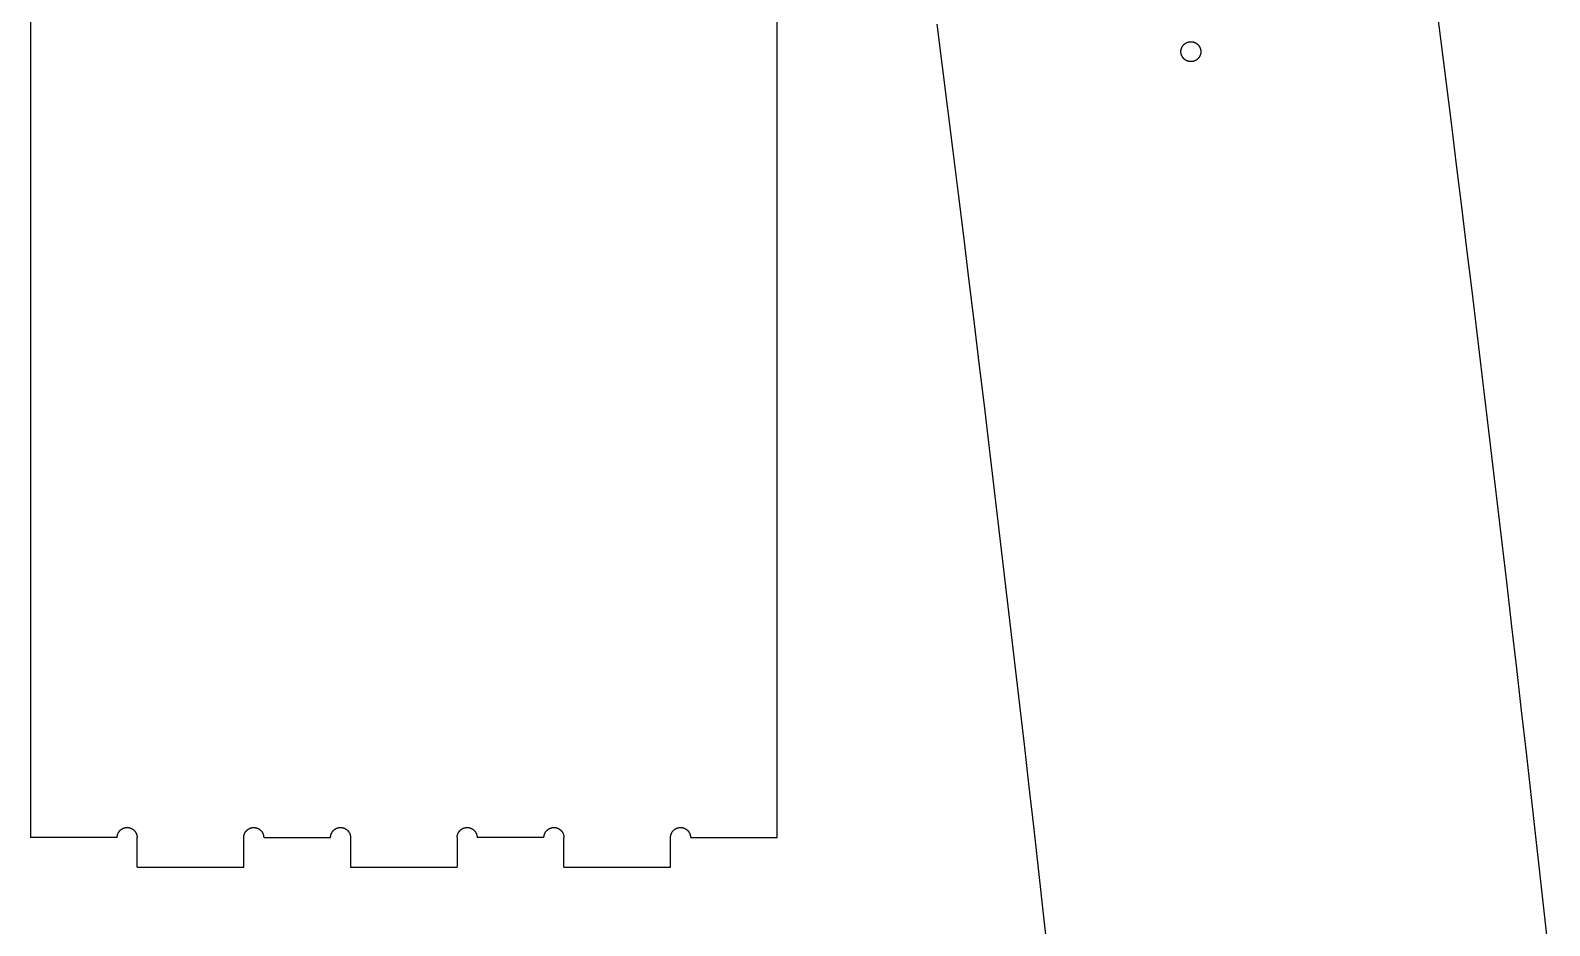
# Model space of a CAD drawing. Extents: x 20 to 1200, y -2407 to -64.
# Drawn here: x 50 to 660, y -1259 to -900 of the extents above; entities that cross this region are included whole.
import ezdxf

# ---------------------------------------------------------------- set-up
doc = ezdxf.new("R2010")
doc.units = 0
doc.layers.add('DEFAULT', color=18, linetype='CONTINUOUS')

msp = doc.modelspace()

# ---------------------------------------------------------------- linework, layer by layer
at = {"layer": 'DEFAULT', "color": 18}
for p, q in [((50, -76), (50, -1224)), ((350, -1224), (350, -76)), ((84.857, -1224), (50, -1224)), ((92.857, -1236), (92.857, -1224)), ((135.7143, -1236), (135.7143, -1224)), ((143.7143, -1224), (170.5714, -1224)), ((178.5714, -1224), (178.5714, -1236)), ((221.4286, -1224), (221.4286, -1236)), ((256.2857, -1224), (229.4286, -1224)), ((264.2857, -1236), (264.2857, -1224)), ((307.143, -1236), (307.143, -1224)), ((315.143, -1224), (350, -1224)), ((92.857, -1236), (135.7143, -1236)), ((178.5714, -1236), (221.4286, -1236)), ((264.2857, -1236), (307.143, -1236))]:
    msp.add_line(p, q, dxfattribs=at)
for points in [[(614.288, -886.136, 0), (616.418, -903.027, 0), (618.537, -919.917, 0), (620.643, -936.804, 0), (622.738, -953.689, 0), (624.82, -970.572, 0), (626.89, -987.453, 0), (628.947, -1004.33, 0), (630.993, -1021.21, 0), (633.027, -1038.08, 0), (635.048, -1054.95, 0), (637.057, -1071.82, 0), (639.055, -1088.69, 0), (641.04, -1105.56, 0), (643.013, -1122.42, 0), (644.974, -1139.28, 0), (646.922, -1156.14, 0), (648.859, -1173, 0), (650.784, -1189.85, 0), (652.696, -1206.7, 0), (654.597, -1223.55, 0), (656.485, -1240.4, 0), (658.362, -1257.25, 0), (660.226, -1274.09, 0)], [(414.079, -897.116, 0), (416.24, -914.165, 0), (418.388, -931.211, 0), (420.524, -948.255, 0), (422.647, -965.297, 0), (424.757, -982.337, 0), (426.855, -999.375, 0), (428.941, -1016.41, 0), (431.014, -1033.44, 0), (433.075, -1050.47, 0), (435.123, -1067.5, 0), (437.159, -1084.53, 0), (439.182, -1101.55, 0), (441.193, -1118.58, 0), (443.192, -1135.6, 0), (445.178, -1152.61, 0), (447.152, -1169.63, 0), (449.113, -1186.64, 0), (451.062, -1203.65, 0), (452.998, -1220.66, 0), (454.922, -1237.67, 0), (456.834, -1254.67, 0), (458.733, -1271.67, 0)], [(516.412, -904.221, 0), (516.491, -904.227, 0), (516.571, -904.235, 0), (516.651, -904.245, 0), (516.731, -904.256, 0), (516.811, -904.269, 0), (516.892, -904.284, 0), (516.973, -904.3, 0), (517.055, -904.319, 0), (517.136, -904.339, 0), (517.218, -904.361, 0), (517.3, -904.385, 0), (517.381, -904.411, 0), (517.463, -904.439, 0), (517.544, -904.468, 0), (517.625, -904.5, 0), (517.706, -904.533, 0), (517.787, -904.569, 0), (517.867, -904.606, 0), (517.946, -904.646, 0), (518.025, -904.687, 0), (518.104, -904.73, 0), (518.181, -904.775, 0), (518.258, -904.822, 0), (518.334, -904.871, 0), (518.41, -904.922, 0), (518.484, -904.975, 0), (518.557, -905.029, 0), (518.629, -905.086, 0), (518.7, -905.144, 0), (518.77, -905.203, 0), (518.839, -905.265, 0), (518.906, -905.328, 0), (518.972, -905.393, 0), (519.036, -905.459, 0), (519.099, -905.526, 0), (519.16, -905.596, 0), (519.219, -905.666, 0), (519.277, -905.738, 0), (519.333, -905.811, 0), (519.388, -905.886, 0), (519.441, -905.961, 0), (519.491, -906.038, 0), (519.54, -906.116, 0), (519.588, -906.194, 0), (519.633, -906.274, 0), (519.676, -906.354, 0), (519.717, -906.435, 0), (519.757, -906.517, 0), (519.794, -906.599, 0), (519.83, -906.682, 0), (519.863, -906.765, 0), (519.894, -906.849, 0), (519.924, -906.933, 0), (519.951, -907.018, 0), (519.977, -907.102, 0), (520, -907.187, 0), (520.021, -907.272, 0), (520.041, -907.356, 0), (520.059, -907.441, 0), (520.074, -907.526, 0), (520.088, -907.61, 0), (520.1, -907.694, 0), (520.11, -907.778, 0), (520.118, -907.861, 0), (520.124, -907.944, 0), (520.129, -908.027, 0), (520.132, -908.109, 0), (520.133, -908.19, 0), (520.133, -908.271, 0), (520.131, -908.351, 0), (520.127, -908.431, 0), (520.122, -908.51, 0), (520.115, -908.589, 0), (520.107, -908.668, 0), (520.097, -908.748, 0), (520.085, -908.829, 0), (520.072, -908.909, 0), (520.057, -908.99, 0), (520.04, -909.072, 0), (520.021, -909.153, 0), (520, -909.235, 0), (519.978, -909.316, 0), (519.953, -909.398, 0), (519.927, -909.479, 0), (519.899, -909.561, 0), (519.869, -909.642, 0), (519.837, -909.723, 0), (519.803, -909.804, 0), (519.767, -909.884, 0), (519.729, -909.964, 0), (519.689, -910.044, 0), (519.647, -910.123, 0), (519.603, -910.201, 0), (519.558, -910.278, 0), (519.51, -910.355, 0), (519.461, -910.431, 0), (519.409, -910.506, 0), (519.356, -910.58, 0), (519.301, -910.653, 0), (519.245, -910.725, 0), (519.186, -910.796, 0), (519.126, -910.865, 0), (519.064, -910.933, 0), (519.001, -911, 0), (518.936, -911.066, 0), (518.869, -911.129, 0), (518.801, -911.192, 0), (518.731, -911.253, 0), (518.66, -911.312, 0), (518.588, -911.369, 0), (518.515, -911.425, 0), (518.44, -911.479, 0), (518.364, -911.531, 0), (518.287, -911.582, 0), (518.209, -911.63, 0), (518.131, -911.677, 0), (518.051, -911.722, 0), (517.97, -911.764, 0), (517.889, -911.805, 0), (517.807, -911.844, 0), (517.725, -911.881, 0), (517.642, -911.916, 0), (517.558, -911.949, 0), (517.474, -911.98, 0), (517.39, -912.009, 0), (517.306, -912.036, 0), (517.221, -912.06, 0), (517.136, -912.083, 0), (517.052, -912.104, 0), (516.967, -912.123, 0), (516.882, -912.14, 0), (516.798, -912.156, 0), (516.714, -912.169, 0), (516.63, -912.18, 0), (516.546, -912.19, 0), (516.463, -912.198, 0), (516.38, -912.204, 0), (516.297, -912.208, 0), (516.215, -912.21, 0), (516.134, -912.211, 0), (516.053, -912.21, 0), (515.973, -912.208, 0), (515.894, -912.204, 0), (515.815, -912.198, 0), (515.736, -912.191, 0), (515.656, -912.183, 0), (515.576, -912.172, 0), (515.496, -912.16, 0), (515.415, -912.146, 0), (515.334, -912.13, 0), (515.253, -912.113, 0), (515.171, -912.094, 0), (515.09, -912.073, 0), (515.008, -912.05, 0), (514.926, -912.025, 0), (514.845, -911.998, 0), (514.763, -911.969, 0), (514.682, -911.939, 0), (514.601, -911.906, 0), (514.52, -911.872, 0), (514.44, -911.835, 0), (514.36, -911.797, 0), (514.281, -911.756, 0), (514.202, -911.714, 0), (514.124, -911.67, 0), (514.047, -911.624, 0), (513.97, -911.576, 0), (513.895, -911.526, 0), (513.82, -911.474, 0), (513.746, -911.421, 0), (513.673, -911.365, 0), (513.602, -911.308, 0), (513.531, -911.249, 0), (513.462, -911.189, 0), (513.394, -911.126, 0), (513.328, -911.062, 0), (513.263, -910.997, 0), (513.199, -910.93, 0), (513.137, -910.861, 0), (513.077, -910.792, 0), (513.018, -910.72, 0), (512.961, -910.648, 0), (512.906, -910.574, 0), (512.852, -910.499, 0), (512.8, -910.423, 0), (512.751, -910.346, 0), (512.702, -910.268, 0), (512.656, -910.189, 0), (512.612, -910.109, 0), (512.57, -910.028, 0), (512.529, -909.946, 0), (512.491, -909.864, 0), (512.455, -909.782, 0), (512.42, -909.699, 0), (512.388, -909.615, 0), (512.357, -909.531, 0), (512.329, -909.447, 0), (512.303, -909.362, 0), (512.278, -909.278, 0), (512.256, -909.193, 0), (512.235, -909.108, 0), (512.217, -909.024, 0), (512.2, -908.939, 0), (512.185, -908.855, 0), (512.173, -908.77, 0), (512.162, -908.686, 0), (512.153, -908.603, 0), (512.145, -908.52, 0), (512.14, -908.437, 0), (512.136, -908.354, 0), (512.134, -908.273, 0), (512.133, -908.192, 0), (512.135, -908.111, 0), (512.137, -908.031, 0), (512.142, -907.952, 0), (512.148, -907.873, 0), (512.155, -907.794, 0), (512.164, -907.714, 0), (512.175, -907.634, 0), (512.188, -907.553, 0), (512.202, -907.472, 0), (512.218, -907.391, 0), (512.236, -907.31, 0), (512.256, -907.229, 0), (512.278, -907.147, 0), (512.301, -907.065, 0), (512.326, -906.984, 0), (512.354, -906.902, 0), (512.383, -906.821, 0), (512.414, -906.74, 0), (512.447, -906.659, 0), (512.482, -906.578, 0), (512.519, -906.498, 0), (512.558, -906.418, 0), (512.599, -906.339, 0), (512.641, -906.26, 0), (512.686, -906.183, 0), (512.733, -906.105, 0), (512.781, -906.029, 0), (512.831, -905.954, 0), (512.884, -905.879, 0), (512.938, -905.806, 0), (512.993, -905.733, 0), (513.051, -905.662, 0), (513.11, -905.592, 0), (513.171, -905.523, 0), (513.234, -905.455, 0), (513.298, -905.389, 0), (513.364, -905.325, 0), (513.432, -905.262, 0), (513.5, -905.2, 0), (513.571, -905.14, 0), (513.642, -905.082, 0), (513.715, -905.025, 0), (513.789, -904.97, 0), (513.864, -904.917, 0), (513.941, -904.866, 0), (514.018, -904.816, 0), (514.097, -904.769, 0), (514.176, -904.723, 0), (514.256, -904.679, 0), (514.337, -904.637, 0), (514.419, -904.597, 0), (514.501, -904.56, 0), (514.584, -904.524, 0), (514.667, -904.49, 0), (514.75, -904.458, 0), (514.834, -904.428, 0), (514.919, -904.4, 0), (515.003, -904.374, 0), (515.088, -904.35, 0), (515.173, -904.328, 0), (515.257, -904.308, 0), (515.342, -904.29, 0), (515.427, -904.274, 0), (515.511, -904.26, 0), (515.595, -904.248, 0), (515.679, -904.237, 0), (515.763, -904.228, 0), (515.846, -904.222, 0), (515.928, -904.216, 0), (516.011, -904.213, 0), (516.092, -904.211, 0), (516.173, -904.211, 0), (516.254, -904.213, 0), (516.333, -904.216, 0), (516.412, -904.221, 0)], [(84.857, -1224, 0), (84.8576, -1223.93, 0), (84.8596, -1223.86, 0), (84.8628, -1223.78, 0), (84.8674, -1223.71, 0), (84.8734, -1223.64, 0), (84.8808, -1223.56, 0), (84.8895, -1223.49, 0), (84.8998, -1223.42, 0), (84.9115, -1223.34, 0), (84.9246, -1223.27, 0), (84.9393, -1223.19, 0), (84.9555, -1223.12, 0), (84.9733, -1223.04, 0), (84.9926, -1222.97, 0), (85.0134, -1222.89, 0), (85.0359, -1222.82, 0), (85.0599, -1222.74, 0), (85.0855, -1222.67, 0), (85.1127, -1222.59, 0), (85.1415, -1222.52, 0), (85.172, -1222.44, 0), (85.204, -1222.37, 0), (85.2376, -1222.3, 0), (85.2729, -1222.22, 0), (85.3097, -1222.15, 0), (85.3482, -1222.08, 0), (85.3882, -1222.01, 0), (85.4297, -1221.94, 0), (85.4729, -1221.87, 0), (85.5175, -1221.8, 0), (85.5637, -1221.73, 0), (85.6113, -1221.66, 0), (85.6605, -1221.6, 0), (85.7111, -1221.53, 0), (85.7631, -1221.46, 0), (85.8165, -1221.4, 0), (85.8712, -1221.34, 0), (85.9273, -1221.28, 0), (85.9847, -1221.22, 0), (86.0433, -1221.16, 0), (86.1032, -1221.1, 0), (86.1642, -1221.04, 0), (86.2264, -1220.99, 0), (86.2897, -1220.93, 0), (86.354, -1220.88, 0), (86.4193, -1220.83, 0), (86.4856, -1220.78, 0), (86.5528, -1220.73, 0), (86.6209, -1220.68, 0), (86.6898, -1220.64, 0), (86.7594, -1220.59, 0), (86.8298, -1220.55, 0), (86.9008, -1220.51, 0), (86.9725, -1220.47, 0), (87.0447, -1220.43, 0), (87.1174, -1220.4, 0), (87.1906, -1220.36, 0), (87.2643, -1220.33, 0), (87.3382, -1220.3, 0), (87.4125, -1220.27, 0), (87.4871, -1220.24, 0), (87.5618, -1220.22, 0), (87.6367, -1220.19, 0), (87.7118, -1220.17, 0), (87.7869, -1220.15, 0), (87.862, -1220.13, 0), (87.9371, -1220.11, 0), (88.0121, -1220.09, 0), (88.0871, -1220.07, 0), (88.1618, -1220.06, 0), (88.2364, -1220.05, 0), (88.3107, -1220.04, 0), (88.3848, -1220.03, 0), (88.4585, -1220.02, 0), (88.5319, -1220.01, 0), (88.605, -1220.01, 0), (88.6775, -1220, 0), (88.7497, -1220, 0), (88.8214, -1220, 0), (88.8926, -1220, 0), (88.9643, -1220, 0), (89.0365, -1220, 0), (89.109, -1220.01, 0), (89.1821, -1220.01, 0), (89.2555, -1220.02, 0), (89.3292, -1220.03, 0), (89.4033, -1220.04, 0), (89.4776, -1220.05, 0), (89.5522, -1220.06, 0), (89.6269, -1220.07, 0), (89.7019, -1220.09, 0), (89.7769, -1220.11, 0), (89.852, -1220.13, 0), (89.9271, -1220.15, 0), (90.0022, -1220.17, 0), (90.0773, -1220.19, 0), (90.1522, -1220.22, 0), (90.2269, -1220.24, 0), (90.3015, -1220.27, 0), (90.3758, -1220.3, 0), (90.4497, -1220.33, 0), (90.5234, -1220.36, 0), (90.5966, -1220.4, 0), (90.6693, -1220.43, 0), (90.7415, -1220.47, 0), (90.8132, -1220.51, 0), (90.8842, -1220.55, 0), (90.9546, -1220.59, 0), (91.0242, -1220.64, 0), (91.0931, -1220.68, 0), (91.1612, -1220.73, 0), (91.2284, -1220.78, 0), (91.2947, -1220.83, 0), (91.36, -1220.88, 0), (91.4243, -1220.93, 0), (91.4876, -1220.99, 0), (91.5498, -1221.04, 0), (91.6108, -1221.1, 0), (91.6707, -1221.16, 0), (91.7293, -1221.22, 0), (91.7867, -1221.28, 0), (91.8428, -1221.34, 0), (91.8975, -1221.4, 0), (91.9509, -1221.46, 0), (92.0029, -1221.53, 0), (92.0535, -1221.6, 0), (92.1027, -1221.66, 0), (92.1503, -1221.73, 0), (92.1965, -1221.8, 0), (92.2411, -1221.87, 0), (92.2843, -1221.94, 0), (92.3258, -1222.01, 0), (92.3658, -1222.08, 0), (92.4043, -1222.15, 0), (92.4411, -1222.22, 0), (92.4764, -1222.3, 0), (92.51, -1222.37, 0), (92.542, -1222.44, 0), (92.5725, -1222.52, 0), (92.6013, -1222.59, 0), (92.6285, -1222.67, 0), (92.6541, -1222.74, 0), (92.6781, -1222.82, 0), (92.7006, -1222.89, 0), (92.7214, -1222.97, 0), (92.7407, -1223.04, 0), (92.7585, -1223.12, 0), (92.7747, -1223.19, 0), (92.7894, -1223.27, 0), (92.8025, -1223.34, 0), (92.8142, -1223.42, 0), (92.8245, -1223.49, 0), (92.8332, -1223.56, 0), (92.8406, -1223.64, 0), (92.8466, -1223.71, 0), (92.8512, -1223.78, 0), (92.8544, -1223.86, 0), (92.8564, -1223.93, 0), (92.857, -1224, 0)], [(135.714, -1224, 0), (135.715, -1223.93, 0), (135.717, -1223.86, 0), (135.72, -1223.78, 0), (135.725, -1223.71, 0), (135.731, -1223.64, 0), (135.738, -1223.56, 0), (135.747, -1223.49, 0), (135.757, -1223.42, 0), (135.769, -1223.34, 0), (135.782, -1223.27, 0), (135.797, -1223.19, 0), (135.813, -1223.12, 0), (135.831, -1223.04, 0), (135.85, -1222.97, 0), (135.871, -1222.89, 0), (135.893, -1222.82, 0), (135.917, -1222.74, 0), (135.943, -1222.67, 0), (135.97, -1222.59, 0), (135.999, -1222.52, 0), (136.029, -1222.44, 0), (136.061, -1222.37, 0), (136.095, -1222.3, 0), (136.13, -1222.22, 0), (136.167, -1222.15, 0), (136.205, -1222.08, 0), (136.245, -1222.01, 0), (136.287, -1221.94, 0), (136.33, -1221.87, 0), (136.375, -1221.8, 0), (136.421, -1221.73, 0), (136.469, -1221.66, 0), (136.518, -1221.6, 0), (136.568, -1221.53, 0), (136.62, -1221.46, 0), (136.674, -1221.4, 0), (136.729, -1221.34, 0), (136.785, -1221.28, 0), (136.842, -1221.22, 0), (136.901, -1221.16, 0), (136.961, -1221.1, 0), (137.022, -1221.04, 0), (137.084, -1220.99, 0), (137.147, -1220.93, 0), (137.211, -1220.88, 0), (137.277, -1220.83, 0), (137.343, -1220.78, 0), (137.41, -1220.73, 0), (137.478, -1220.68, 0), (137.547, -1220.64, 0), (137.617, -1220.59, 0), (137.687, -1220.55, 0), (137.758, -1220.51, 0), (137.83, -1220.47, 0), (137.902, -1220.43, 0), (137.975, -1220.4, 0), (138.048, -1220.36, 0), (138.122, -1220.33, 0), (138.196, -1220.3, 0), (138.27, -1220.27, 0), (138.344, -1220.24, 0), (138.419, -1220.22, 0), (138.494, -1220.19, 0), (138.569, -1220.17, 0), (138.644, -1220.15, 0), (138.719, -1220.13, 0), (138.794, -1220.11, 0), (138.869, -1220.09, 0), (138.944, -1220.07, 0), (139.019, -1220.06, 0), (139.094, -1220.05, 0), (139.168, -1220.04, 0), (139.242, -1220.03, 0), (139.316, -1220.02, 0), (139.389, -1220.01, 0), (139.462, -1220.01, 0), (139.535, -1220, 0), (139.607, -1220, 0), (139.679, -1220, 0), (139.75, -1220, 0), (139.822, -1220, 0), (139.894, -1220, 0), (139.966, -1220.01, 0), (140.039, -1220.01, 0), (140.113, -1220.02, 0), (140.187, -1220.03, 0), (140.261, -1220.04, 0), (140.335, -1220.05, 0), (140.409, -1220.06, 0), (140.484, -1220.07, 0), (140.559, -1220.09, 0), (140.634, -1220.11, 0), (140.709, -1220.13, 0), (140.784, -1220.15, 0), (140.86, -1220.17, 0), (140.935, -1220.19, 0), (141.009, -1220.22, 0), (141.084, -1220.24, 0), (141.159, -1220.27, 0), (141.233, -1220.3, 0), (141.307, -1220.33, 0), (141.381, -1220.36, 0), (141.454, -1220.4, 0), (141.527, -1220.43, 0), (141.599, -1220.47, 0), (141.67, -1220.51, 0), (141.742, -1220.55, 0), (141.812, -1220.59, 0), (141.882, -1220.64, 0), (141.95, -1220.68, 0), (142.018, -1220.73, 0), (142.086, -1220.78, 0), (142.152, -1220.83, 0), (142.217, -1220.88, 0), (142.282, -1220.93, 0), (142.345, -1220.99, 0), (142.407, -1221.04, 0), (142.468, -1221.1, 0), (142.528, -1221.16, 0), (142.587, -1221.22, 0), (142.644, -1221.28, 0), (142.7, -1221.34, 0), (142.755, -1221.4, 0), (142.808, -1221.46, 0), (142.86, -1221.53, 0), (142.911, -1221.6, 0), (142.96, -1221.66, 0), (143.008, -1221.73, 0), (143.054, -1221.8, 0), (143.098, -1221.87, 0), (143.142, -1221.94, 0), (143.183, -1222.01, 0), (143.223, -1222.08, 0), (143.262, -1222.15, 0), (143.298, -1222.22, 0), (143.334, -1222.3, 0), (143.367, -1222.37, 0), (143.399, -1222.44, 0), (143.43, -1222.52, 0), (143.459, -1222.59, 0), (143.486, -1222.67, 0), (143.511, -1222.74, 0), (143.535, -1222.82, 0), (143.558, -1222.89, 0), (143.579, -1222.97, 0), (143.598, -1223.04, 0), (143.616, -1223.12, 0), (143.632, -1223.19, 0), (143.647, -1223.27, 0), (143.66, -1223.34, 0), (143.672, -1223.42, 0), (143.682, -1223.49, 0), (143.691, -1223.56, 0), (143.698, -1223.64, 0), (143.704, -1223.71, 0), (143.708, -1223.78, 0), (143.712, -1223.86, 0), (143.714, -1223.93, 0), (143.714, -1224, 0)], [(170.571, -1224, 0), (170.572, -1223.93, 0), (170.574, -1223.86, 0), (170.577, -1223.78, 0), (170.582, -1223.71, 0), (170.588, -1223.64, 0), (170.595, -1223.56, 0), (170.604, -1223.49, 0), (170.614, -1223.42, 0), (170.626, -1223.34, 0), (170.639, -1223.27, 0), (170.654, -1223.19, 0), (170.67, -1223.12, 0), (170.688, -1223.04, 0), (170.707, -1222.97, 0), (170.728, -1222.89, 0), (170.75, -1222.82, 0), (170.774, -1222.74, 0), (170.8, -1222.67, 0), (170.827, -1222.59, 0), (170.856, -1222.52, 0), (170.886, -1222.44, 0), (170.918, -1222.37, 0), (170.952, -1222.3, 0), (170.987, -1222.22, 0), (171.024, -1222.15, 0), (171.063, -1222.08, 0), (171.103, -1222.01, 0), (171.144, -1221.94, 0), (171.187, -1221.87, 0), (171.232, -1221.8, 0), (171.278, -1221.73, 0), (171.326, -1221.66, 0), (171.375, -1221.6, 0), (171.425, -1221.53, 0), (171.477, -1221.46, 0), (171.531, -1221.4, 0), (171.586, -1221.34, 0), (171.642, -1221.28, 0), (171.699, -1221.22, 0), (171.758, -1221.16, 0), (171.818, -1221.1, 0), (171.879, -1221.04, 0), (171.941, -1220.99, 0), (172.004, -1220.93, 0), (172.068, -1220.88, 0), (172.134, -1220.83, 0), (172.2, -1220.78, 0), (172.267, -1220.73, 0), (172.335, -1220.68, 0), (172.404, -1220.64, 0), (172.474, -1220.59, 0), (172.544, -1220.55, 0), (172.615, -1220.51, 0), (172.687, -1220.47, 0), (172.759, -1220.43, 0), (172.832, -1220.4, 0), (172.905, -1220.36, 0), (172.979, -1220.33, 0), (173.053, -1220.3, 0), (173.127, -1220.27, 0), (173.201, -1220.24, 0), (173.276, -1220.22, 0), (173.351, -1220.19, 0), (173.426, -1220.17, 0), (173.501, -1220.15, 0), (173.576, -1220.13, 0), (173.652, -1220.11, 0), (173.727, -1220.09, 0), (173.801, -1220.07, 0), (173.876, -1220.06, 0), (173.951, -1220.05, 0), (174.025, -1220.04, 0), (174.099, -1220.03, 0), (174.173, -1220.02, 0), (174.246, -1220.01, 0), (174.319, -1220.01, 0), (174.392, -1220, 0), (174.464, -1220, 0), (174.536, -1220, 0), (174.607, -1220, 0), (174.679, -1220, 0), (174.751, -1220, 0), (174.823, -1220.01, 0), (174.896, -1220.01, 0), (174.97, -1220.02, 0), (175.044, -1220.03, 0), (175.118, -1220.04, 0), (175.192, -1220.05, 0), (175.267, -1220.06, 0), (175.341, -1220.07, 0), (175.416, -1220.09, 0), (175.491, -1220.11, 0), (175.566, -1220.13, 0), (175.642, -1220.15, 0), (175.717, -1220.17, 0), (175.792, -1220.19, 0), (175.867, -1220.22, 0), (175.941, -1220.24, 0), (176.016, -1220.27, 0), (176.09, -1220.3, 0), (176.164, -1220.33, 0), (176.238, -1220.36, 0), (176.311, -1220.4, 0), (176.384, -1220.43, 0), (176.456, -1220.47, 0), (176.528, -1220.51, 0), (176.599, -1220.55, 0), (176.669, -1220.59, 0), (176.739, -1220.64, 0), (176.808, -1220.68, 0), (176.876, -1220.73, 0), (176.943, -1220.78, 0), (177.009, -1220.83, 0), (177.074, -1220.88, 0), (177.139, -1220.93, 0), (177.202, -1220.99, 0), (177.264, -1221.04, 0), (177.325, -1221.1, 0), (177.385, -1221.16, 0), (177.444, -1221.22, 0), (177.501, -1221.28, 0), (177.557, -1221.34, 0), (177.612, -1221.4, 0), (177.665, -1221.46, 0), (177.717, -1221.53, 0), (177.768, -1221.6, 0), (177.817, -1221.66, 0), (177.865, -1221.73, 0), (177.911, -1221.8, 0), (177.956, -1221.87, 0), (177.999, -1221.94, 0), (178.04, -1222.01, 0), (178.08, -1222.08, 0), (178.119, -1222.15, 0), (178.156, -1222.22, 0), (178.191, -1222.3, 0), (178.224, -1222.37, 0), (178.256, -1222.44, 0), (178.287, -1222.52, 0), (178.316, -1222.59, 0), (178.343, -1222.67, 0), (178.369, -1222.74, 0), (178.393, -1222.82, 0), (178.415, -1222.89, 0), (178.436, -1222.97, 0), (178.455, -1223.04, 0), (178.473, -1223.12, 0), (178.489, -1223.19, 0), (178.504, -1223.27, 0), (178.517, -1223.34, 0), (178.529, -1223.42, 0), (178.539, -1223.49, 0), (178.548, -1223.56, 0), (178.555, -1223.64, 0), (178.561, -1223.71, 0), (178.566, -1223.78, 0), (178.569, -1223.86, 0), (178.571, -1223.93, 0), (178.571, -1224, 0)], [(221.429, -1224, 0), (221.429, -1223.93, 0), (221.431, -1223.86, 0), (221.434, -1223.78, 0), (221.439, -1223.71, 0), (221.445, -1223.64, 0), (221.452, -1223.56, 0), (221.461, -1223.49, 0), (221.471, -1223.42, 0), (221.483, -1223.34, 0), (221.496, -1223.27, 0), (221.511, -1223.19, 0), (221.527, -1223.12, 0), (221.545, -1223.04, 0), (221.564, -1222.97, 0), (221.585, -1222.89, 0), (221.607, -1222.82, 0), (221.631, -1222.74, 0), (221.657, -1222.67, 0), (221.684, -1222.59, 0), (221.713, -1222.52, 0), (221.744, -1222.44, 0), (221.776, -1222.37, 0), (221.809, -1222.3, 0), (221.844, -1222.22, 0), (221.881, -1222.15, 0), (221.92, -1222.08, 0), (221.96, -1222.01, 0), (222.001, -1221.94, 0), (222.044, -1221.87, 0), (222.089, -1221.8, 0), (222.135, -1221.73, 0), (222.183, -1221.66, 0), (222.232, -1221.6, 0), (222.283, -1221.53, 0), (222.335, -1221.46, 0), (222.388, -1221.4, 0), (222.443, -1221.34, 0), (222.499, -1221.28, 0), (222.556, -1221.22, 0), (222.615, -1221.16, 0), (222.675, -1221.1, 0), (222.736, -1221.04, 0), (222.798, -1220.99, 0), (222.861, -1220.93, 0), (222.926, -1220.88, 0), (222.991, -1220.83, 0), (223.057, -1220.78, 0), (223.124, -1220.73, 0), (223.192, -1220.68, 0), (223.261, -1220.64, 0), (223.331, -1220.59, 0), (223.401, -1220.55, 0), (223.472, -1220.51, 0), (223.544, -1220.47, 0), (223.616, -1220.43, 0), (223.689, -1220.4, 0), (223.762, -1220.36, 0), (223.836, -1220.33, 0), (223.91, -1220.3, 0), (223.984, -1220.27, 0), (224.059, -1220.24, 0), (224.133, -1220.22, 0), (224.208, -1220.19, 0), (224.283, -1220.17, 0), (224.358, -1220.15, 0), (224.434, -1220.13, 0), (224.509, -1220.11, 0), (224.584, -1220.09, 0), (224.659, -1220.07, 0), (224.733, -1220.06, 0), (224.808, -1220.05, 0), (224.882, -1220.04, 0), (224.956, -1220.03, 0), (225.03, -1220.02, 0), (225.104, -1220.01, 0), (225.177, -1220.01, 0), (225.249, -1220, 0), (225.321, -1220, 0), (225.393, -1220, 0), (225.464, -1220, 0), (225.536, -1220, 0), (225.608, -1220, 0), (225.681, -1220.01, 0), (225.754, -1220.01, 0), (225.827, -1220.02, 0), (225.901, -1220.03, 0), (225.975, -1220.04, 0), (226.049, -1220.05, 0), (226.124, -1220.06, 0), (226.199, -1220.07, 0), (226.273, -1220.09, 0), (226.348, -1220.11, 0), (226.424, -1220.13, 0), (226.499, -1220.15, 0), (226.574, -1220.17, 0), (226.649, -1220.19, 0), (226.724, -1220.22, 0), (226.799, -1220.24, 0), (226.873, -1220.27, 0), (226.947, -1220.3, 0), (227.021, -1220.33, 0), (227.095, -1220.36, 0), (227.168, -1220.4, 0), (227.241, -1220.43, 0), (227.313, -1220.47, 0), (227.385, -1220.51, 0), (227.456, -1220.55, 0), (227.526, -1220.59, 0), (227.596, -1220.64, 0), (227.665, -1220.68, 0), (227.733, -1220.73, 0), (227.8, -1220.78, 0), (227.866, -1220.83, 0), (227.932, -1220.88, 0), (227.996, -1220.93, 0), (228.059, -1220.99, 0), (228.121, -1221.04, 0), (228.182, -1221.1, 0), (228.242, -1221.16, 0), (228.301, -1221.22, 0), (228.358, -1221.28, 0), (228.414, -1221.34, 0), (228.469, -1221.4, 0), (228.523, -1221.46, 0), (228.575, -1221.53, 0), (228.625, -1221.6, 0), (228.674, -1221.66, 0), (228.722, -1221.73, 0), (228.768, -1221.8, 0), (228.813, -1221.87, 0), (228.856, -1221.94, 0), (228.897, -1222.01, 0), (228.937, -1222.08, 0), (228.976, -1222.15, 0), (229.013, -1222.22, 0), (229.048, -1222.3, 0), (229.082, -1222.37, 0), (229.114, -1222.44, 0), (229.144, -1222.52, 0), (229.173, -1222.59, 0), (229.2, -1222.67, 0), (229.226, -1222.74, 0), (229.25, -1222.82, 0), (229.272, -1222.89, 0), (229.293, -1222.97, 0), (229.312, -1223.04, 0), (229.33, -1223.12, 0), (229.346, -1223.19, 0), (229.361, -1223.27, 0), (229.374, -1223.34, 0), (229.386, -1223.42, 0), (229.396, -1223.49, 0), (229.405, -1223.56, 0), (229.412, -1223.64, 0), (229.418, -1223.71, 0), (229.423, -1223.78, 0), (229.426, -1223.86, 0), (229.428, -1223.93, 0), (229.429, -1224, 0)], [(256.286, -1224, 0), (256.286, -1223.93, 0), (256.288, -1223.86, 0), (256.292, -1223.78, 0), (256.296, -1223.71, 0), (256.302, -1223.64, 0), (256.309, -1223.56, 0), (256.318, -1223.49, 0), (256.328, -1223.42, 0), (256.34, -1223.34, 0), (256.353, -1223.27, 0), (256.368, -1223.19, 0), (256.384, -1223.12, 0), (256.402, -1223.04, 0), (256.421, -1222.97, 0), (256.442, -1222.89, 0), (256.465, -1222.82, 0), (256.489, -1222.74, 0), (256.514, -1222.67, 0), (256.541, -1222.59, 0), (256.57, -1222.52, 0), (256.601, -1222.44, 0), (256.633, -1222.37, 0), (256.666, -1222.3, 0), (256.702, -1222.22, 0), (256.738, -1222.15, 0), (256.777, -1222.08, 0), (256.817, -1222.01, 0), (256.858, -1221.94, 0), (256.902, -1221.87, 0), (256.946, -1221.8, 0), (256.992, -1221.73, 0), (257.04, -1221.66, 0), (257.089, -1221.6, 0), (257.14, -1221.53, 0), (257.192, -1221.46, 0), (257.245, -1221.4, 0), (257.3, -1221.34, 0), (257.356, -1221.28, 0), (257.413, -1221.22, 0), (257.472, -1221.16, 0), (257.532, -1221.1, 0), (257.593, -1221.04, 0), (257.655, -1220.99, 0), (257.718, -1220.93, 0), (257.783, -1220.88, 0), (257.848, -1220.83, 0), (257.914, -1220.78, 0), (257.982, -1220.73, 0), (258.05, -1220.68, 0), (258.118, -1220.64, 0), (258.188, -1220.59, 0), (258.258, -1220.55, 0), (258.33, -1220.51, 0), (258.401, -1220.47, 0), (258.473, -1220.43, 0), (258.546, -1220.4, 0), (258.619, -1220.36, 0), (258.693, -1220.33, 0), (258.767, -1220.3, 0), (258.841, -1220.27, 0), (258.916, -1220.24, 0), (258.991, -1220.22, 0), (259.065, -1220.19, 0), (259.14, -1220.17, 0), (259.216, -1220.15, 0), (259.291, -1220.13, 0), (259.366, -1220.11, 0), (259.441, -1220.09, 0), (259.516, -1220.07, 0), (259.591, -1220.06, 0), (259.665, -1220.05, 0), (259.739, -1220.04, 0), (259.813, -1220.03, 0), (259.887, -1220.02, 0), (259.961, -1220.01, 0), (260.034, -1220.01, 0), (260.106, -1220, 0), (260.178, -1220, 0), (260.25, -1220, 0), (260.321, -1220, 0), (260.393, -1220, 0), (260.465, -1220, 0), (260.538, -1220.01, 0), (260.611, -1220.01, 0), (260.684, -1220.02, 0), (260.758, -1220.03, 0), (260.832, -1220.04, 0), (260.906, -1220.05, 0), (260.981, -1220.06, 0), (261.056, -1220.07, 0), (261.131, -1220.09, 0), (261.206, -1220.11, 0), (261.281, -1220.13, 0), (261.356, -1220.15, 0), (261.431, -1220.17, 0), (261.506, -1220.19, 0), (261.581, -1220.22, 0), (261.656, -1220.24, 0), (261.73, -1220.27, 0), (261.804, -1220.3, 0), (261.878, -1220.33, 0), (261.952, -1220.36, 0), (262.025, -1220.4, 0), (262.098, -1220.43, 0), (262.17, -1220.47, 0), (262.242, -1220.51, 0), (262.313, -1220.55, 0), (262.383, -1220.59, 0), (262.453, -1220.64, 0), (262.522, -1220.68, 0), (262.59, -1220.73, 0), (262.657, -1220.78, 0), (262.723, -1220.83, 0), (262.789, -1220.88, 0), (262.853, -1220.93, 0), (262.916, -1220.99, 0), (262.978, -1221.04, 0), (263.039, -1221.1, 0), (263.099, -1221.16, 0), (263.158, -1221.22, 0), (263.215, -1221.28, 0), (263.271, -1221.34, 0), (263.326, -1221.4, 0), (263.38, -1221.46, 0), (263.432, -1221.53, 0), (263.482, -1221.6, 0), (263.531, -1221.66, 0), (263.579, -1221.73, 0), (263.625, -1221.8, 0), (263.67, -1221.87, 0), (263.713, -1221.94, 0), (263.755, -1222.01, 0), (263.795, -1222.08, 0), (263.833, -1222.15, 0), (263.87, -1222.22, 0), (263.905, -1222.3, 0), (263.939, -1222.37, 0), (263.971, -1222.44, 0), (264.001, -1222.52, 0), (264.03, -1222.59, 0), (264.057, -1222.67, 0), (264.083, -1222.74, 0), (264.107, -1222.82, 0), (264.129, -1222.89, 0), (264.15, -1222.97, 0), (264.169, -1223.04, 0), (264.187, -1223.12, 0), (264.203, -1223.19, 0), (264.218, -1223.27, 0), (264.231, -1223.34, 0), (264.243, -1223.42, 0), (264.253, -1223.49, 0), (264.262, -1223.56, 0), (264.269, -1223.64, 0), (264.275, -1223.71, 0), (264.28, -1223.78, 0), (264.283, -1223.86, 0), (264.285, -1223.93, 0), (264.286, -1224, 0)], [(307.143, -1224, 0), (307.144, -1223.93, 0), (307.146, -1223.86, 0), (307.149, -1223.78, 0), (307.153, -1223.71, 0), (307.159, -1223.64, 0), (307.167, -1223.56, 0), (307.176, -1223.49, 0), (307.186, -1223.42, 0), (307.197, -1223.34, 0), (307.211, -1223.27, 0), (307.225, -1223.19, 0), (307.242, -1223.12, 0), (307.259, -1223.04, 0), (307.279, -1222.97, 0), (307.299, -1222.89, 0), (307.322, -1222.82, 0), (307.346, -1222.74, 0), (307.371, -1222.67, 0), (307.399, -1222.59, 0), (307.428, -1222.52, 0), (307.458, -1222.44, 0), (307.49, -1222.37, 0), (307.524, -1222.3, 0), (307.559, -1222.22, 0), (307.596, -1222.15, 0), (307.634, -1222.08, 0), (307.674, -1222.01, 0), (307.716, -1221.94, 0), (307.759, -1221.87, 0), (307.804, -1221.8, 0), (307.85, -1221.73, 0), (307.897, -1221.66, 0), (307.946, -1221.6, 0), (307.997, -1221.53, 0), (308.049, -1221.46, 0), (308.102, -1221.4, 0), (308.157, -1221.34, 0), (308.213, -1221.28, 0), (308.271, -1221.22, 0), (308.329, -1221.16, 0), (308.389, -1221.1, 0), (308.45, -1221.04, 0), (308.512, -1220.99, 0), (308.576, -1220.93, 0), (308.64, -1220.88, 0), (308.705, -1220.83, 0), (308.772, -1220.78, 0), (308.839, -1220.73, 0), (308.907, -1220.68, 0), (308.976, -1220.64, 0), (309.045, -1220.59, 0), (309.116, -1220.55, 0), (309.187, -1220.51, 0), (309.258, -1220.47, 0), (309.331, -1220.43, 0), (309.403, -1220.4, 0), (309.477, -1220.36, 0), (309.55, -1220.33, 0), (309.624, -1220.3, 0), (309.699, -1220.27, 0), (309.773, -1220.24, 0), (309.848, -1220.22, 0), (309.923, -1220.19, 0), (309.998, -1220.17, 0), (310.073, -1220.15, 0), (310.148, -1220.13, 0), (310.223, -1220.11, 0), (310.298, -1220.09, 0), (310.373, -1220.07, 0), (310.448, -1220.06, 0), (310.522, -1220.05, 0), (310.597, -1220.04, 0), (310.671, -1220.03, 0), (310.745, -1220.02, 0), (310.818, -1220.01, 0), (310.891, -1220.01, 0), (310.964, -1220, 0), (311.036, -1220, 0), (311.107, -1220, 0), (311.179, -1220, 0), (311.25, -1220, 0), (311.322, -1220, 0), (311.395, -1220.01, 0), (311.468, -1220.01, 0), (311.541, -1220.02, 0), (311.615, -1220.03, 0), (311.689, -1220.04, 0), (311.764, -1220.05, 0), (311.838, -1220.06, 0), (311.913, -1220.07, 0), (311.988, -1220.09, 0), (312.063, -1220.11, 0), (312.138, -1220.13, 0), (312.213, -1220.15, 0), (312.288, -1220.17, 0), (312.363, -1220.19, 0), (312.438, -1220.22, 0), (312.513, -1220.24, 0), (312.587, -1220.27, 0), (312.662, -1220.3, 0), (312.736, -1220.33, 0), (312.809, -1220.36, 0), (312.883, -1220.4, 0), (312.955, -1220.43, 0), (313.028, -1220.47, 0), (313.099, -1220.51, 0), (313.17, -1220.55, 0), (313.241, -1220.59, 0), (313.31, -1220.64, 0), (313.379, -1220.68, 0), (313.447, -1220.73, 0), (313.514, -1220.78, 0), (313.581, -1220.83, 0), (313.646, -1220.88, 0), (313.71, -1220.93, 0), (313.774, -1220.99, 0), (313.836, -1221.04, 0), (313.897, -1221.1, 0), (313.957, -1221.16, 0), (314.015, -1221.22, 0), (314.073, -1221.28, 0), (314.129, -1221.34, 0), (314.184, -1221.4, 0), (314.237, -1221.46, 0), (314.289, -1221.53, 0), (314.34, -1221.6, 0), (314.389, -1221.66, 0), (314.436, -1221.73, 0), (314.482, -1221.8, 0), (314.527, -1221.87, 0), (314.57, -1221.94, 0), (314.612, -1222.01, 0), (314.652, -1222.08, 0), (314.69, -1222.15, 0), (314.727, -1222.22, 0), (314.762, -1222.3, 0), (314.796, -1222.37, 0), (314.828, -1222.44, 0), (314.858, -1222.52, 0), (314.887, -1222.59, 0), (314.915, -1222.67, 0), (314.94, -1222.74, 0), (314.964, -1222.82, 0), (314.987, -1222.89, 0), (315.007, -1222.97, 0), (315.027, -1223.04, 0), (315.044, -1223.12, 0), (315.061, -1223.19, 0), (315.075, -1223.27, 0), (315.089, -1223.34, 0), (315.1, -1223.42, 0), (315.11, -1223.49, 0), (315.119, -1223.56, 0), (315.127, -1223.64, 0), (315.133, -1223.71, 0), (315.137, -1223.78, 0), (315.14, -1223.86, 0), (315.142, -1223.93, 0), (315.143, -1224, 0)]]:
    msp.add_polyline3d(points, dxfattribs=at)

doc.saveas('drawing.dxf')
